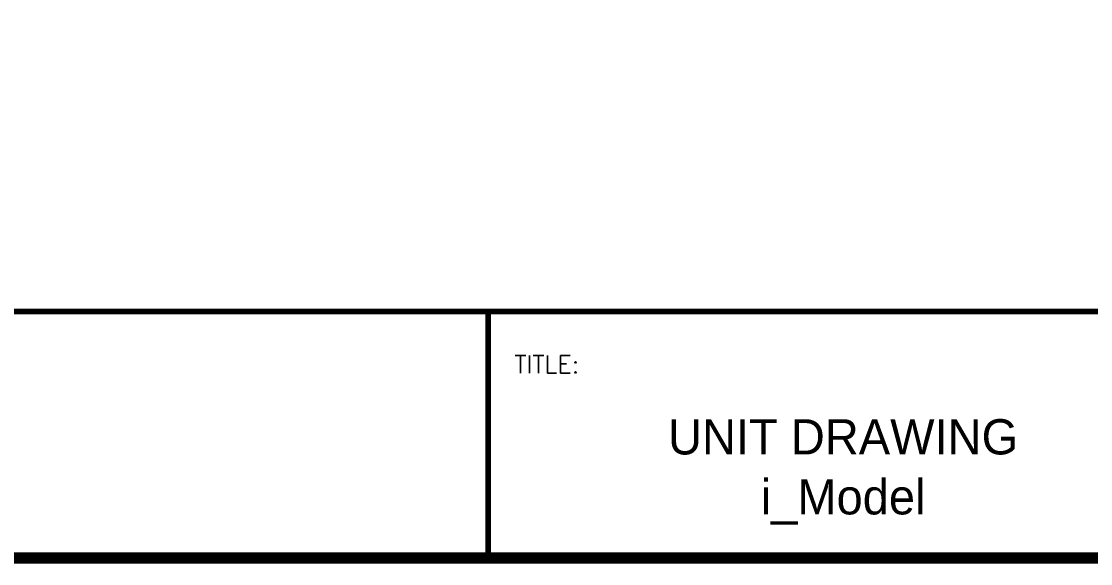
# Model space of a CAD drawing. Header units: inches. Extents: x 547 to 857, y 246 to 442.
# Drawn here: x 643.1 to 714.6, y 249.5 to 285.8 of the extents above; entities that cross this region are included whole.
import ezdxf
from ezdxf.enums import TextEntityAlignment as Align

# ---------------------------------------------------------------- set-up
doc = ezdxf.new("R2010")
doc.units = ezdxf.units.IN
doc.header["$MEASUREMENT"] = 0
doc.styles.add('SIMPLEX', font='SIMPLEX')

msp = doc.modelspace()

# ---------------------------------------------------------------- linework, layer by layer
msp.add_line((674.2979, 249.9162), (674.2979, 266.3797))
for points, const_width in [([(551.9978, 249.9162), (853.0442, 249.9162), (853.0442, 438.0702), (551.9978, 438.0702), (551.9978, 249.9162)], 0.7526), ([(853.0442, 266.3797), (627.2594, 266.3797), (627.2594, 249.9162)], 0.3763), ([(674.2979, 266.3797), (674.2979, 249.9162)], 0.3763)]:
    msp.add_lwpolyline(points, dxfattribs=dict(const_width=const_width))

# ---------------------------------------------------------------- texts
at = {"style": 'SIMPLEX'}
msp.add_text('TITLE:', height=1.17596, dxfattribs=at).set_placement((676.0618, 262.2638))
for s, height, p in [('UNIT DRAWING', 2.351925, (698.0394, 256.834)), ('i_Model', 2.35193, (698.0394, 252.8255))]:
    msp.add_text(s, height=height).set_placement(p, align=Align.CENTER)

doc.saveas('drawing.dxf')
